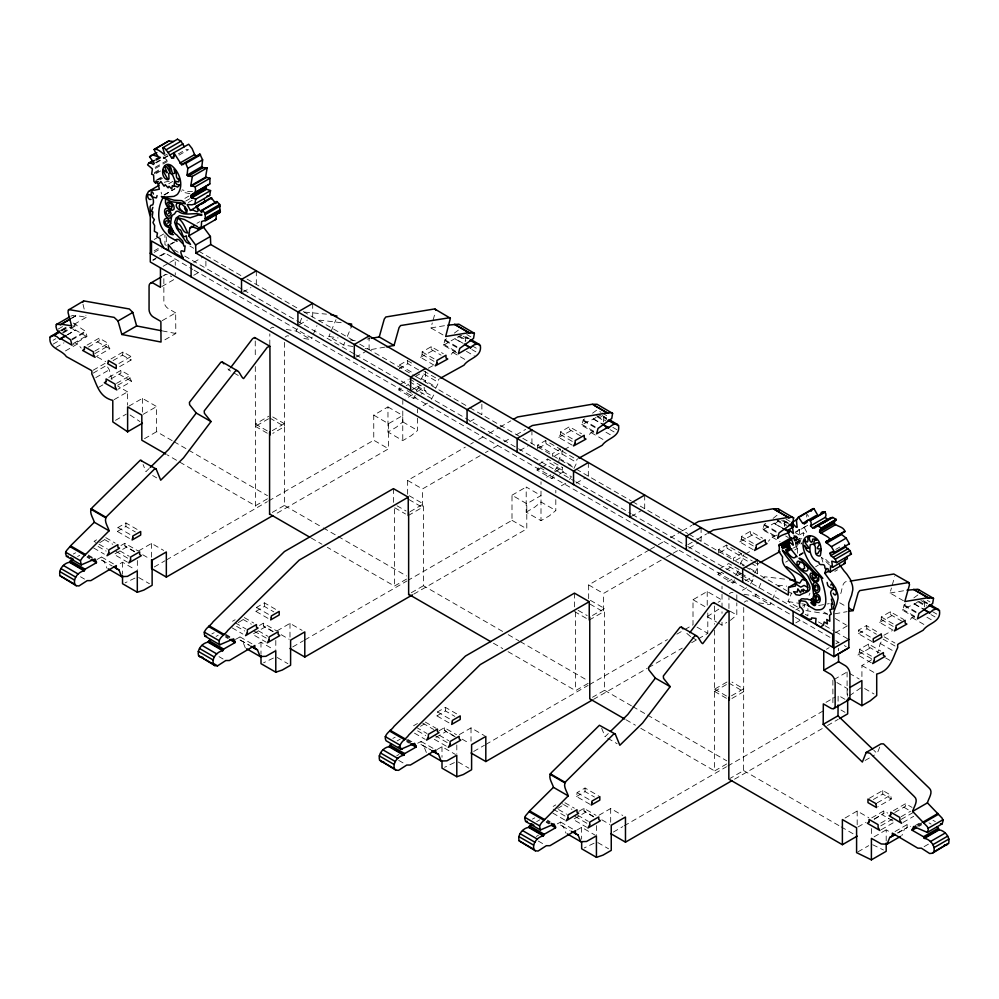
<?xml version="1.0" encoding="UTF-8"?>
<svg xmlns="http://www.w3.org/2000/svg" width="999" height="999" viewBox="0 0 999 999"><rect width="100%" height="100%" fill="white"/><g stroke="black" fill="none" stroke-linecap="round" stroke-linejoin="round"><path stroke-width="0.75" stroke-dasharray="5 3.75" d="M269.817 344.955L269.817 333.816M284.603 342.357L284.578 426.585L272.802 433.379M558.741 462.087L559.34 458.466L562.012 454.033L561.95 451.073L562.961 450.262M573.913 468.456L576.81 462.574L576.748 459.615L577.759 458.803M728.945 608.591L728.958 597.627M740.122 564.423L743.031 558.541L742.969 555.569L743.968 554.77M743.731 607.442L743.618 770.579L730.169 778.346M754.919 572.964L757.829 567.082L757.754 564.11L758.765 563.311M897.776 833.041L907.192 827.609L907.129 824.575L910.514 826.36M402.784 404.295L402.809 400.424M417.57 412.849L417.582 408.966M731.93 698.463L743.706 691.658L743.718 689.285M822.876 562.15L821.54 557.567M871.79 659.69L861.937 665.496L861.912 678.758M541.008 484.39L541.021 481.793M555.806 492.932L555.819 490.334M722.015 588.886L722.027 586.301M736.825 594.842L736.812 601.46M888.486 831.156L886.213 829.844L886.188 841.745M838.536 642.906L838.548 642.257L835.851 643.806M96.965 559.502L101.536 557.005L101.473 560.039L112.225 566.033M557.28 823.863L560.664 822.077L560.601 825.112L570.017 830.556M235.477 639.422L240.047 636.925L239.985 639.959L249.4 645.391M417.669 743.206L421.054 741.42L420.991 744.467L430.407 749.899M73.239 323.039L85.402 331.256L86.838 335.701L86.838 336.663L73.389 344.43M66.134 327.197L64.848 328.571L65.197 333.279M420.891 379.832L423.801 373.951L423.763 372.14M435.676 388.386L438.586 382.492L438.511 379.533L439.523 378.721M793.868 539.185L794.055 536.076L795.179 535.789L796.965 536.475L797.239 539.385L802.11 538.748L795.379 542.632M465.234 341.82L465.584 337.125L464.285 335.739L469.268 338.586M924.362 606.893L924.712 602.197L923.413 600.811M603.421 421.928L603.771 417.22L602.484 415.834L606.518 418.169M784.427 526.436L784.789 521.728L783.491 520.342L788.873 523.451M795.067 541.421L799.225 534.977L799.587 530.269L798.288 528.883M155.657 160.165L162.387 156.281L167.22 160.377L167.195 162.375M129.458 538.436L117.37 531.431L117.994 527.509L125.911 522.939L137.999 529.932M267.982 618.344L255.881 611.351L256.518 607.429L264.41 602.859L277.859 610.626M448.988 722.851L436.888 715.858L437.525 711.925L445.417 707.367L458.878 715.134M589.934 804.282L576.498 796.515L577.135 792.582L585.039 788.011L598.476 795.791M442.994 334.927L430.894 327.922L432.305 322.939M433.129 320.005L435.252 312.437M840.746 593.581C842.419 589.447 841.807 580.344 848.813 581.343M903.471 600.774L890.022 593.006L891.433 588.011M892.257 585.089L894.642 576.598M446.565 338.823L445.005 339.81L443.568 345.217L457.005 352.997M584.777 418.906L583.216 419.905L581.78 425.312L593.881 432.305M765.796 523.414L764.235 524.4L762.786 529.82L774.899 536.8M905.693 603.896L904.132 604.882L902.696 610.289L914.784 617.295M895.029 646.016L882.929 639.023L880.244 643.456L877.572 653.259M113.074 360.577L122.49 355.132L123.127 351.935L131.031 356.506L131.031 360.065L118.918 367.058M879.719 747.115L877.159 753.496L873.813 750.261M416.508 390.796L419.742 385.077M431.293 399.35L434.528 393.631M554.72 470.891L557.954 465.172M735.726 575.387L738.96 569.667M750.524 583.94L753.758 578.221M352.872 346.503L343.681 344.992L328.896 336.438L330.02 333.766M331.181 331.019L336.001 319.605M343.681 344.992L344.805 342.32M347.315 336.376L350.786 328.147M797.427 606.955L788.024 601.523L789.148 598.851M790.309 596.091L791.658 592.907M803.933 607.392L805.094 604.645M809.015 595.367L809.914 593.231M286.226 329.445L296.253 331.081L297.327 328.559M299.712 322.914L302.16 317.133M303.833 338.449L311.039 339.635L312.113 337.1M313.224 334.49L316.945 325.686M743.943 594.28L755.381 596.166L756.455 593.631M758.84 587.999L761.288 582.217M758.728 602.834L770.167 604.707L771.24 602.185M772.352 599.562L776.073 590.759M416.059 397.065L413.561 398.514L398.776 389.96L400.424 386.763M413.561 398.514L415.197 395.304M554.308 477.135L551.81 478.571L537.012 470.029L538.661 466.833L544.043 469.942M551.81 478.571L553.458 475.374M735.314 581.643L732.816 583.079L718.019 574.537L719.667 571.341L723.701 573.663M732.816 583.079L734.465 579.882M871.34 662.812L857.904 655.032L859.552 651.835L859.54 649.275L868.606 644.043L880.706 651.036M907.192 827.609L904.52 828.945L901.835 835.651M71.416 318.469L76.261 315.572L86.364 317.27L85.914 315.584M433.941 365.097L420.504 357.33L422.152 354.47L422.14 351.91L431.206 346.678L443.306 353.671M572.19 445.167L558.741 437.4L560.389 434.553L560.389 431.98L569.43 426.76L581.543 433.753M753.196 549.675L739.747 541.908L741.395 539.06L741.395 536.488L750.449 531.268L762.549 538.249M893.069 630.169L879.632 622.402L881.28 619.555L881.28 616.982L890.334 611.75L903.77 619.53M762.974 578.321L764.46 576.723L785.614 579.22M773.101 518.406L777.959 514.473M778.009 586.438L779.245 585.277L786.737 586.151M569.517 479.433L571.453 476.81L556.655 468.269M729.345 593.793L731.256 592.37L733.016 592.494M238.237 375.449L228.833 370.017L229.807 368.731M270.379 328.509L272.302 327.235L273.888 327.41M285.165 337.063L287.088 335.789L288.674 335.964M744.292 602.135L746.216 600.861L747.801 601.036M86.838 336.663L75.474 330.032L66.858 335.252M319.143 320.979L320.117 320.204L342.607 322.852M917.881 594.942L913.461 598.189M455.257 351.561L452.847 352.46L449.213 356.631M593.443 431.668L591.033 432.567L587.412 436.738M777.122 535.102L772.04 537.075L768.418 541.233M914.385 616.633L911.975 617.544L908.341 621.703M149.176 468.469L145.929 471.64L143.094 464.523M608.304 733.541L605.057 736.725L601.535 727.859M304.62 312.113L326.486 314.148M596.091 417.382C592.032 420.542 586.563 421.253 581.78 425.312M555.806 499.637L555.806 510.539L549.325 515.859L540.996 520.666L526.198 512.125L526.198 487L540.996 495.554L526.798 503.746L512 495.204L512 520.329L408.404 580.132M718.781 609.165L707.217 616.633L707.217 613.673M730.331 620.367L736.812 615.047L736.812 602.797M402.784 411.001L402.797 421.903L396.316 427.222L387.987 432.043L387.962 406.93L373.751 415.134L373.763 440.247L388.549 448.801L275.424 514.11M417.57 418.206L417.582 430.457L411.101 435.776L402.772 440.584L387.987 432.043M860.838 687.861L849.487 695.741M874.125 819.392L883.84 813.436L883.84 810.876L887.724 813.111M412.662 394.617L405.082 399.113M427.447 403.171L419.855 407.654M550.886 474.712L544.63 478.421M565.684 483.254L559.428 486.963M731.892 579.208L725.649 582.929M746.69 587.749L740.434 591.47M918.031 601.61C913.523 605.569 908.016 605.744 902.696 610.289M70.817 316.183L72.865 315.434L75.449 316.146M795.479 544.455L801.61 540.859M99.75 542.644L104.745 539.622M238.274 622.564L243.269 619.542M420.529 726.31L424.275 724.038M557.629 808.478L563.873 804.707L562.225 803.758M396.703 755.818L398.901 754.495M536.288 836.488L538.486 835.164M462.999 343.244L454.932 338.586L443.568 345.217M783.129 528.446L774.15 523.189L762.786 529.82M155.644 159.041L161.026 155.944M155.981 159.64L162.7 155.757M156.493 160.315L167.258 154.096M155.619 162.6L167.732 155.619M156.081 162.937L168.182 155.944M155.107 167.37L167.22 160.377M178.309 153.933L186.388 149.276L188.474 149.663L179.058 155.107M155.407 168.419L167.507 161.426M154.321 172.602L161.051 168.719M154.246 173.676L160.964 169.793M156.281 173.451L161.663 170.342M156.631 179.882L160.664 177.56M157.53 180.12L162.912 177.01M159.74 179.907L162.425 178.359M168.781 183.716L172.815 181.393M164.073 194.892L174.837 188.674M164.173 195.055L174.925 188.836M184.89 198.364L188.923 196.029M185.714 201.086L189.748 198.764M188.299 202.51L192.332 200.187M154.183 239.46L158.217 237.138M159.565 236.351L163.599 234.028M196.953 223.289L199.638 221.741M154.183 250.849L158.217 248.514M154.183 252.397L163.599 246.965M170.467 244.056L173.164 242.495M170.729 244.33L174.763 242.008M152.835 259.902L158.217 256.793M159.565 256.019L164.947 252.909L192.782 269.43M152.984 260.427L155.669 258.878M161.051 255.769L165.085 253.434M71.778 317.994L75.812 315.672M163.149 266.296L168.519 263.187M169.867 262.412L175.25 259.303L175.262 265.334M58.204 329.083L63.586 325.974M60.752 330.294L66.508 326.923M60.802 330.906L64.848 328.571M61.863 330.806L68.594 326.923L71.516 327.997M74.251 324.263L86.364 317.27M62.625 332.33L72.04 326.898M73.389 326.111L76.086 324.563M63.074 333.017L76.523 325.262M162.849 276.061L165.534 274.5M53.097 340.272L55.782 338.711M67.408 334.69L75.474 330.032M193.781 262.325L203.197 256.88M53.172 344.093L58.554 340.984M55.894 347.49L63.973 342.832M161.801 286.551L175.25 278.783M71.94 339.023L85.402 331.256M71.903 339.897L85.365 332.13M73.389 343.469L86.838 335.701M193.781 275.262L203.197 269.83M65.472 350.911L77.585 343.918L81.206 348.089M87.075 345.105L99.188 338.112L108.229 343.344L108.229 345.904L109.878 348.751L96.428 356.518M88.424 347.078L99.188 340.871L99.188 338.112M94.78 351.111L108.229 343.344M94.78 353.671L108.229 345.904M162.225 320.642L175.674 312.874L175.812 333.504L162.35 341.271M111.026 358.928L123.127 351.935M93.207 370.192L106.668 362.425M93.144 373.151L106.606 365.384L109.278 369.817L111.963 379.62M118.918 363.486L131.031 356.506M242.857 292.207L250.936 287.55M95.829 377.585L109.278 369.817M108.804 377.385L120.904 370.392L129.957 375.624L129.957 378.184L131.606 381.393L118.157 389.148M111.051 378.846L120.904 373.151L120.904 370.392M98.514 387.387L103.896 384.278M116.508 383.391L129.957 375.624M117.857 385.177L129.957 378.184M114.136 399.625L127.585 391.858L127.61 405.132M128.958 406.131L142.407 398.364L156.618 406.556L156.618 431.68L172.652 440.934M115.509 420.342L126.274 414.123M143.169 414.323L156.618 406.556M299.25 324.762L307.317 320.105M144.518 438.673L156.618 431.68M355.632 357.317L366.396 351.111M255.382 506.243L255.382 424.001L268.831 416.233M255.294 366.533L255.407 426.348L268.494 418.793M272.277 430.644L284.378 423.663L284.378 505.444L321.965 527.147M96.616 539.847L94.031 541.346L107.467 549.113M418.631 369.93L407.879 363.711L399.338 368.643L399.338 365.085L407.242 360.514L413.961 364.398M117.37 531.431L125.911 526.498L135.315 531.943M120.966 545.529L124.85 543.294L138.287 551.061M400.412 384.19L408.179 379.707M415.334 376.486L420.217 373.676M134.565 551.81L126.498 547.152L114.011 554.358L127.447 562.137M398.776 389.96L401.273 388.511M406.268 385.626L408.766 384.19M412.025 389.872L420.092 385.214M138.624 550.886L151.548 543.419L163.649 550.424M416.496 391.995L424.263 387.512L424.263 390.272L426.049 391.296L421.054 394.18M120.217 563.573L122.49 562.25L134.59 569.255M373.751 415.134L388.524 423.688L402.747 415.484L402.772 440.584M267.482 498.788L255.382 505.781L167.208 454.882M134.965 578.109L125.125 582.842M154.258 566.97L165.035 560.751M166.383 559.977L267.382 501.66M268.731 500.886L373.763 440.247M272.277 512.425L284.378 505.444M469.755 421.653L475.137 418.544M407.642 494.218L407.642 480.432L465.284 447.152M470.641 444.056L473.326 442.507M478.683 439.41L488.074 433.991M489.41 433.216L498.788 427.809M500.137 427.035L510.851 420.841M407.642 480.432L422.44 488.973L480.082 455.694M485.439 452.597L488.124 451.048M493.481 447.952L498.851 444.855M504.208 441.77L510.914 437.899M516.271 434.802L525.649 429.383M409.99 511.713L423.439 503.946L423.439 585.726L502.909 631.605M519.83 450.561L529.245 445.129M408.241 515.559L422.44 507.355L422.44 488.973M232.567 621.253L235.152 619.755M537.587 448.713L537.587 445.142L545.491 440.584L560.289 449.125L560.926 452.322L552.385 457.255L552.385 453.683L560.289 449.125M255.881 611.351L264.41 606.43L273.826 611.863M538.811 448.002L546.128 443.781L560.926 452.322M259.465 625.461L263.349 623.226L276.798 630.993M538.661 464.273L547.714 459.041L562.512 467.582L562.512 470.342M273.064 631.743L264.985 627.085L252.51 634.29L265.959 642.057M537.012 470.029L540.759 467.869M542.007 467.145L549.487 462.824M277.085 630.831L289.997 623.376L302.11 630.369M512 495.204L526.198 487M554.745 472.065L562.512 467.582M258.704 643.506L260.976 642.195L273.077 649.188M559.303 474.25L564.285 471.366L547.714 461.8L547.714 459.041M406.543 579.083L394.43 586.063L327.31 547.315M576.211 483.116L585.626 477.684M273.414 658.066L263.586 662.799M292.695 646.94L303.459 640.721M304.807 639.947L407.055 580.918M526.198 512.125L534.527 507.317L541.008 501.998L555.806 510.539M411.326 592.719L423.439 585.726M413.786 594.118L526.798 528.871L526.798 503.746M631.256 516.446L642.02 510.239M588.661 598.713L588.661 584.927L648.975 550.112M650.312 549.338L657.017 545.466M658.353 544.692L665.059 540.821M670.416 537.724L681.143 531.53M682.479 530.756L691.87 525.349M588.661 584.927L603.458 593.468L665.109 557.879M666.445 557.105L671.815 554.008M673.151 553.234L679.857 549.363M687.899 544.717L695.941 540.072M697.277 539.31L706.668 533.891M688.985 548.226L698.401 542.794M592.457 615.509L604.57 608.516L604.57 690.297L592.457 697.29M589.248 620.054L603.458 611.863L603.458 593.468M413.574 725.749L417.457 723.513M718.593 553.209L718.593 549.65L726.498 545.092L741.295 553.633L741.932 556.83L733.391 561.763L733.391 558.191L741.295 553.633M436.888 715.858L445.417 710.926L454.832 716.37M719.817 552.509L727.135 548.289L741.932 556.83M439.185 730.706L444.355 727.722L456.456 734.715M719.667 568.768L728.721 563.548L740.821 570.541M455.419 737.025L446.004 731.593L433.516 738.798L446.965 746.565M718.019 574.537L721.765 572.377M726.76 569.492L730.506 567.332M795.541 531.88L808.203 525.074L796.103 532.067M792.369 538.324L796.403 536.001M792.482 538.998L803.246 532.779L805.631 534.852M792.931 538.811L796.965 536.475M793.893 539.822L796.59 538.274M794.043 540.546L796.727 538.998M794.555 540.946L797.239 539.385M459.39 734.59L471.016 727.884L484.465 735.651M684.939 629.495L693.006 624.825L693.006 599.712L707.217 591.508L722.015 600.049L718.131 602.285M795.629 540.896L802.347 537.012M737.05 575.824L740.933 573.588M437.05 749.55L441.983 746.703L455.432 754.457M796.003 542.557L801.385 539.448M795.354 543.468L802.085 539.585M796.053 543.244L801.423 540.134M795.903 543.643L801.285 540.534M795.716 544.03L801.098 540.934M795.604 545.641L800.986 542.532L800.861 541.358M793.243 548.076L801.66 543.693M794.704 549.987L797.402 548.426L795.304 545.816M745.379 580.781L754.794 575.349M785.664 562.137L788.348 560.589M799.849 554.333L802.534 552.784M799.375 554.982L803.408 552.647M799.787 555.144L802.472 553.596M799.163 555.656L803.196 553.334M508.066 651.673L575.561 690.634L590.359 682.092M454.433 762.574L444.592 767.294M473.701 751.448L484.465 745.229M485.814 744.455L588.061 685.414M589.41 684.64L667.444 639.585M676.86 634.153L683.591 630.269M835.776 549.388L839.809 547.052M815.596 566.77L818.293 565.222M593.443 699.4L647.265 668.331M648.601 667.544L682.242 648.126M691.658 642.694L697.04 639.585M698.388 638.811L707.804 633.366L707.804 609.727M717.969 622.839L722.015 625.174L726.76 622.427M834.827 571.378L837.524 569.83M795.803 609.889L801.186 606.793M802.534 606.006L805.219 604.457M795.803 622.839L801.186 619.73M726.723 763.935L714.622 770.928L714.622 689.148L729.42 680.594M714.422 630.132L714.535 691.42L727.622 683.865M835.401 632.754L847.502 625.761M731.518 695.791L743.618 688.798L732.005 682.092M553.159 806.418L555.744 804.919M871.902 641.495L858.466 633.716L858.466 630.157L866.37 625.586L879.807 633.366M826.435 649.25L829.133 647.689M576.498 796.515L585.039 791.583L594.442 797.015M858.466 633.716L867.007 628.783L876.41 634.228M578.808 811.35L583.978 808.366L596.078 815.359M593.693 816.895L585.626 812.224L573.139 819.442L586.575 827.209M857.904 655.032L870.391 647.827L868.606 646.79L868.606 644.043M599.038 815.209L610.676 808.503L622.777 815.496M834.165 679.47L847.09 672.002L859.19 679.008M576.685 830.181L581.618 827.334L595.067 835.102M826.023 702.334L835.439 696.89M594.093 843.193L584.253 847.926M613.386 832.055L622.814 826.61M624.163 825.836L726.51 766.745M727.859 765.971L826.161 709.203M734.565 779.183L826.136 726.31M827.472 725.536L838.248 719.317M865.059 760.489L874.475 755.044M869.317 798.276L882.766 790.509L890.671 795.079L891.308 799L877.859 806.767M873.351 799.512L882.766 794.08L891.308 799M845.067 818.019L857.179 811.026L868.805 817.731M877.222 802.846L890.671 795.079M871.727 817.856L883.84 810.876M857.929 826.997L866.008 822.327M874.425 818.868L883.84 813.436M893.456 810.664L905.569 803.671L912.025 807.404M894.804 812.449L905.569 806.243L905.569 803.671M880.781 823.089L888.86 818.431M880.781 825.848L892.894 818.855M901.16 816.67L910.576 811.225M881.218 829.707L894.667 821.94L882.192 814.734M901.16 819.417L914.609 811.65M874.1 836.837L886.213 829.844M902.946 822.514L913.71 816.295M857.929 851.86L868.693 845.654M895.029 831.555L907.129 824.575M897.789 832.829L904.52 828.945M914.947 825.723L920.329 822.614M917.681 825.099L921.715 822.764M917.544 826.173L921.577 823.85M918.893 826.36L921.577 824.812M924.112 846.64L929.495 843.531M77.56 556.518L79.658 555.332M216.109 636.425L218.207 635.227M397.115 740.921L400.262 739.135M536.688 821.603L539.835 819.817M428.309 368.206L433.067 365.572M564.148 449.6L571.278 445.654M745.154 554.108L752.284 550.162M883.865 635.252L892.194 630.644M420.504 357.33L432.992 350.462L431.206 349.438L431.206 346.678M558.741 437.4L571.216 430.544M739.747 541.908L752.222 535.052M879.632 622.402L892.119 615.534L890.334 614.51L890.334 611.75M73.277 554.033L75.649 552.797M211.825 633.928L214.198 632.692M392.844 738.423L395.204 737.2M532.405 819.105L534.777 817.869M454.333 333.117L458.753 329.87L461.438 331.418M592.532 413.211L596.952 409.965L600.986 412.287M461.825 335.464C458.953 334.565 457.005 340.159 454.932 338.586M597.102 416.633L600.024 415.572L606.755 419.455M164.323 182.28L166.708 181.681A37.25 21.503 60 0 1 169.543 181.618L171.653 181.156M367.108 339.086L370.142 338.549M384.927 347.103L371.266 349.525L365.135 348.514M818.643 605.506L829.27 603.621M834.939 613.786L847.09 611.638M430.894 327.922L445.304 325.574M890.022 593.006L904.432 590.646M74.925 330.582L72.527 328.733M192.532 191.633L188.736 191.633L182.13 189.86M774.15 523.189C776.211 524.762 778.159 519.168 781.031 520.067L787.761 523.951M328.896 336.438L338.087 337.949M350.349 339.96L356.481 340.971M788.024 601.523L800.286 603.533M801.81 603.783L804.882 604.283M805.868 610.576L827.322 614.098M162.25 330.881L175.812 333.504M75.175 343.019L77.585 343.918M189.897 193.694L184.228 192.495A39.81 22.989 60 0 1 180.956 190.884M872.726 844.754L883.491 849.999M101.473 560.039L104.158 561.363L106.856 568.069M560.601 825.112L563.286 826.448L565.983 833.141M239.985 639.959L249.388 645.179M420.991 744.467L430.407 749.675M932.991 820.341L935.351 821.578M97.403 341.895L109.878 348.751M97.34 357.018L105.657 361.613M928.983 822.876L931.08 824.075M823.913 612.087L827.684 614.235M602.335 413.074L609.065 416.958M786.038 519.13L790.072 521.453M602.11 415.559L607.492 418.668M783.116 520.067L788.498 523.176M603.771 417.22L606.468 418.781M784.789 521.728L787.474 523.276M596.565 415.534L605.993 420.979M776.235 519.268L787 525.474M597.477 417.008L604.195 420.891M777.135 520.741L785.202 525.399M612.837 427.36L616.87 429.695M795.192 532.642L799.225 534.977M593.144 418.681L602.559 424.113M593.693 419.23L601.76 423.888M774.7 523.738L782.766 528.396M610.064 429.632L614.11 431.955M793.768 535.689L797.801 538.011M605.993 432.255L612.712 436.138M785.651 535.988L788.348 537.537M583.216 419.905L595.329 426.885M764.235 524.4L776.335 531.393M583.254 420.779L595.367 427.772M764.272 525.287L776.373 532.28M581.78 424.35L593.881 431.331M762.786 528.846L774.899 535.839M591.033 432.567L603.146 439.56M772.04 537.075L780.119 541.733M580.631 435.976L569.43 429.52L569.43 426.76M760.301 539.71L750.449 534.015L750.449 531.268M560.389 431.98L573.838 439.747M741.395 536.488L754.844 544.255M560.389 434.553L573.838 442.32M741.395 539.06L754.844 546.828M561.95 451.073L576.748 459.615M742.969 555.569L752.384 561.013M753.721 561.788L757.754 564.11M562.012 454.033L576.81 462.574M743.031 558.541L749.75 562.425M751.098 563.199L757.829 567.082M537.587 445.142L552.385 453.683M718.593 549.65L733.391 558.191M559.34 458.466L574.138 467.008M740.346 562.974L744.38 565.297M749.762 568.406L755.144 571.515M198.651 251.161L241.721 276.011M247.028 279.083L297.927 308.479M303.309 311.576L354.32 341.034M359.69 344.131L414.735 375.911M416.084 376.685L468.444 406.918M469.78 407.692L574.9 468.381M576.236 469.155L631.281 500.936M632.629 501.71L687.674 533.491M689.01 534.265L744.055 566.046M745.404 566.82L786.675 590.646M787.999 591.408L791.982 593.706M740.821 573.289L728.721 566.308L728.721 563.548M741.258 573.551L745.304 575.874M737.662 572.777L740.346 574.325M741.695 575.099L752.459 581.318M166.296 245.417L164.947 244.63L164.947 234.977M174.213 249.987L178.172 252.272M184.765 256.081L242.332 289.31M243.681 290.097L354.37 353.996M355.719 354.782L411.064 386.725M412.412 387.512L574.388 481.031M575.736 481.805L631.081 513.761M632.429 514.535L686.425 545.704M687.774 546.49L743.119 578.446M744.467 579.22L799.812 611.176M805.206 614.285L807.904 615.846L807.904 608.653M818.468 621.94L823.75 624.987M825.062 625.749L834.302 631.093M835.626 631.855L847.502 638.711M194.118 270.205L794.055 616.57M795.404 617.345L830.456 637.587M835.851 640.696L839.16 642.607M844.317 645.591L846.228 646.69M170.342 275.949L171.566 276.648M730.082 611.163L736.812 615.047M693.006 599.712L705.119 606.705M707.217 616.633L716.633 622.065M175.674 312.874L168.244 308.591A6.131 3.534 60 0 1 163.861 301.136L163.861 277.485A6.793 3.921 60 0 1 167.22 274.4M844.954 699.288L838.124 695.341L838.086 703.683M512 520.329L526.798 528.871M697.04 627.16L707.804 633.366M272.752 416.945L284.378 423.663M409.228 495.741L423.439 503.946M590.359 600.312L604.57 608.516M408.991 499.587L422.44 507.355M589.997 604.095L603.458 611.863M255.382 424.001L269.58 432.205M397.015 505.781L406.056 510.988M578.146 610.352L587.187 615.571M714.622 689.148L727.534 696.603M394.792 507.792L405.544 513.998M574.45 611.513L586.563 618.506M122.49 355.132L131.031 360.065M119.118 374.188L131.606 381.393M127.585 391.858L117.732 386.064M173.988 441.708L187.35 449.413M188.686 450.187L267.495 495.691M323.314 527.922L336.738 535.664M338.074 536.438L406.543 575.973M508.229 634.677L518.881 640.821M520.204 641.595L587.849 680.644M604.57 690.297L631.418 705.794M632.754 706.58L646.178 714.322M647.527 715.097L726.735 760.826M743.618 770.579L839.809 826.111M841.146 826.885L854.507 834.602M311.201 538.011L321.94 544.205M493.431 643.219L502.747 648.601M626.011 719.767L635.414 725.199M640.784 728.296L714.622 770.928M256.518 607.429L269.967 615.184M437.525 711.925L450.974 719.692M281.181 634.677L289.248 639.348M462.187 739.185L468.918 743.069M263.349 623.226L263.349 625.786L274.101 632.005M444.355 727.722L444.355 730.294L455.119 736.5M244.305 617.582L253.721 623.014M425.324 722.077L436.076 728.296M242.969 619.368L251.336 624.2M422.627 723.089L433.691 729.482M258.329 630.781L267.744 636.213M439.335 735.276L448.751 740.721M254.295 631.206L267.744 638.973M435.302 735.714L448.751 743.468M235.252 622.802L246.016 629.02M416.271 727.309L427.023 733.516M236.601 626.336L244.668 630.993M417.607 730.843L425.686 735.501M232.13 627.872L242.894 634.078M414.485 733.154L425.249 739.36M277.148 657.467L287.899 663.686M458.154 761.975L468.918 768.194M240.047 636.925L253.496 644.68M421.054 741.42L433.166 748.413M225.512 634.19L230.894 637.3M407.867 739.472L411.9 741.807M225.474 635.114L230.856 638.224M406.481 739.622L410.514 741.945M225.599 636.201L228.296 637.749M406.618 740.696L410.651 743.031M225.599 637.162L228.296 638.711M406.618 741.658L409.303 743.219M219.031 656.655L223.077 658.99M398.701 760.389L404.083 763.486M927.284 600.387L929.969 601.935M466.82 334.528L470.841 336.863M923.026 600.549L928.396 603.658M924.712 602.197L927.397 603.746M465.584 337.125L468.269 338.673M920.953 600.536L927.671 604.432M463.174 336.238L468.543 339.348M918.83 601.298L926.897 605.968M459.702 336.226L466.421 340.11M918.393 601.997L925.111 605.881M457.917 336.139L465.984 340.809M932.417 611.563L937.799 614.672M471.953 345.704L478.671 349.588M914.06 603.658L923.476 609.103M914.622 604.208L922.676 608.878M455.482 339.136L462.212 343.019M931.006 614.597L935.039 616.932M471.878 349.525L475.911 351.86M926.922 617.232L932.304 620.342M466.458 351.373L474.513 356.044M904.132 604.882L916.233 611.888M445.005 339.81L458.441 347.59M904.17 605.769L916.27 612.762M445.042 340.684L458.479 348.464M902.696 609.328L914.784 616.333M443.568 344.255L457.005 352.035M911.975 617.544L924.063 624.537M452.847 352.46L466.283 360.239M890.334 614.51L901.535 620.978M431.206 349.438L441.058 355.12M881.28 616.982L894.717 624.762M422.14 351.91L435.589 359.677M881.28 619.555L894.717 627.322M422.152 354.47L434.24 361.476M839.722 602.784L846.44 606.668M884.202 636.838L894.954 643.056M423.738 370.979L438.511 379.533M423.801 373.951L438.586 382.492M858.466 630.157L871.902 637.924M399.338 365.085L412.774 372.852M880.244 643.456L892.344 650.449M421.116 378.371L435.901 386.925M409.478 378.958L424.263 387.512M868.606 646.79L879.357 653.009M409.478 381.718L426.049 391.296M885.626 657.916L891.008 661.026M418.444 388.174L433.216 396.728M859.54 649.275L872.989 657.042M859.552 651.835L872.989 659.602M407.142 390.646L412.512 393.756M755.381 596.166L770.167 604.707M296.253 331.081L311.039 339.635M861.937 665.496L875.374 673.264M387.962 406.93L402.747 415.484M864.61 688.536L874.025 693.98M402.797 421.903L417.582 430.457M836.9 682.542L847.651 688.761L847.664 696.153M840.958 709.989L844.992 712.312M690.646 636.638L686.126 632.804M691.995 637.424L698.713 641.308M728.933 683.104L743.706 691.658M269.805 418.032L284.578 426.585M714.535 691.42L726.623 698.413M255.407 426.348L267.495 433.341M607.742 738.273L617.145 743.718M152.647 475.536L156.681 477.859M577.135 792.582L590.571 800.361M117.994 527.509L131.443 535.277M601.835 819.817L609.902 824.475M142.707 554.745L149.425 558.628M583.978 808.366L583.978 810.926L593.394 816.37M124.85 543.294L124.85 545.854L135.602 552.072M564.91 802.746L574.313 808.191M105.782 537.674L115.185 543.106M563.561 804.532L571.94 809.365M104.433 539.46L112.812 544.293M577.609 815.147L588.361 821.365M119.818 550.849L129.233 556.293M574.924 816.358L587.012 823.351M115.797 551.273L129.233 559.053M558.541 809.527L566.595 814.197M553.159 809.178L565.259 816.171M98.064 546.428L106.131 551.098M552.722 813.036L564.822 820.029M93.594 547.964L104.346 554.183M597.827 842.594L608.578 848.813M138.699 577.522L149.45 583.741M560.664 822.077L572.764 829.07M101.536 557.005L114.972 564.772M547.427 820.154L550.112 821.702M88.299 555.069L92.333 557.405M547.39 821.066L550.074 822.627M88.262 555.993L92.295 558.329M546.191 821.378L550.212 823.7M87.063 556.293L89.748 557.854M546.191 822.339L548.876 823.888M87.063 557.255L89.748 558.816M538.274 841.058L543.643 844.167M80.494 576.76L84.515 579.095M189.885 246.041L193.669 248.252M835.251 618.543L846.278 625.037M903.92 807.192L910.151 810.963M130.082 414.997L139.947 421.578M829.57 565.084L821.615 557.355M583.978 810.926L585.626 812.224M124.85 545.854L126.498 547.152M444.355 730.294L446.004 731.593M263.349 625.786L264.985 627.085M829.32 562.862L823.139 556.918M806.942 514.235L808.653 516.321M426.361 752.509L423.676 745.791M245.354 648.001L242.67 641.296M227.934 368.881L228.833 370.017M806.73 532.18L803.983 526.972M800.986 542.532L801.323 543.419M867.007 628.783L866.37 625.586M407.879 363.711L407.242 360.514M727.135 548.289L726.498 545.092M546.128 443.781L545.491 440.584M84.178 309.078L82.78 303.371M161.164 192.208L161.488 194.106M803.446 535.864L803.246 532.779M806.668 514.947L806.767 517.032M797.514 553.209L797.402 548.426M581.618 827.334L581.655 839.222M122.49 562.25L122.527 574.15M441.983 746.703L442.008 757.254M260.976 642.195L261.001 654.095M714.372 606.043L714.41 624.238M255.245 340.971L255.282 356.218M847.09 672.002L847.115 697.115M832.879 680.219L832.891 705.319M610.676 808.503L610.689 823.263M596.465 825.574L596.478 834.427M585.039 788.011L585.039 791.583M388.524 423.688L388.549 448.801M151.548 543.419L151.561 558.191M137.338 560.489L137.35 569.355M125.911 522.939L125.911 526.498M882.766 790.509L882.766 794.08M871.378 828.558L871.378 836.325M857.179 811.026L857.179 825.798M838.536 648.276L838.536 650.749M757.479 560.202L757.479 573.788M722.015 594.255L722.015 613.349M722.015 622.215L722.015 625.174M707.217 591.508L707.217 606.281M701.098 527.647L701.098 541.233M644.705 495.092L644.705 508.678M588.324 462.537L588.324 476.123M575.561 611.937L575.561 690.634M574.45 593.131L574.45 606.917M541.008 491.083L540.996 520.666M531.93 429.982L531.93 443.568M481.868 404.096L481.868 414.66M471.016 727.884L471.016 741.183M456.805 744.942L456.805 753.808M445.417 707.367L445.417 710.926M425.474 371.541L425.474 382.105M394.43 508.916L394.43 586.525M393.444 488.623L393.444 503.946M369.093 335.964L369.093 349.55M312.699 303.409L312.699 316.995M289.997 623.376L289.997 638.149M275.799 640.446L275.799 649.3M264.41 602.859L264.41 606.43M256.318 270.854L256.318 284.44M205.894 261.089L205.894 268.269M175.262 272.764L175.262 274.887M166.296 236.788L166.296 242.532M142.407 398.364L142.407 413.898"/><path stroke-width="1.5" d="M728.833 697.339L728.833 779.12L842.382 844.692L842.382 819.567L856.593 827.771L856.593 852.634L871.39 859.852L871.415 838.386L881.268 843.968L887.037 844.192L889.722 837.487L892.394 836.151L892.332 833.116L917.794 848.163L921.415 848.188L929.644 853.508L932.379 853.258L948.6 843.306C950.461 837.412 945.029 830.743 939.222 829.832L924.425 838.373L923.526 836.737L912.162 830.244L913.598 826.498L927.334 832.417L942.132 823.875L943.106 820.741L942.182 818.218L927.434 802.859C928.396 798.538 933.865 791.92 929.008 787.911L883.503 743.88L881.018 743.88L866.22 752.422L862.362 762.037L823.188 724.35L823.326 703.883L830.756 708.166A6.131 3.534 60 0 0 835.139 705.781L835.139 682.117A6.793 3.921 60 0 0 830.806 674.375L823.75 670.267L823.75 650.799M216.396 212.999L216.034 219.293L201.236 227.834L197.565 228.759L191.571 226.398L189.785 228.296L188.811 235.826L195.604 245.005L195.929 253.072L788.273 595.067L788.598 587.362L795.329 583.478M183.853 246.104L182.655 240.921L177.56 235.864A1.861 1.074 60 0 0 176.898 235.052L175.699 234.191A5.357 3.084 60 0 1 174.6 233.129L174.251 232.717A13.549 7.83 60 0 1 173.164 231.181C169.443 223.726 165.297 233.704 171.99 234.578A15.01 8.666 60 0 0 173.314 234.64L173.426 234.64M194.88 203.933L209.678 195.392L210.552 190.597L195.754 199.138L194.88 203.933L191.97 204.82L187.113 204.533L190.422 210.414C192.944 207.992 197.69 214.348 198.139 210.464L196.316 206.219L211.114 197.677L215.884 203.534M190.797 185.702L205.594 177.16L207.155 167.844L192.357 176.398L190.797 185.702L195.205 186.801L195.579 190.11L195.017 192.482L191.271 195.08L190.984 197.502L195.754 199.138M270.192 434.89L269.917 346.241L267.282 347.327L243.619 378.559C241.071 377.972 238.561 367.407 235.115 371.441L204.208 410.939L204.408 413.286L211.014 421.578L183.466 457.942L160.702 480.194L156.119 468.956L140.285 460.202L92.033 507.804C88.312 511.95 93.369 518.219 94.306 522.252L71.079 545.292L66.434 550.686L65.522 553.209L66.483 556.343L81.269 564.885L95.017 558.965L96.466 562.699L85.09 569.193L84.191 570.841L69.406 562.287C63.599 563.199 58.167 569.867 60.027 575.761L76.236 585.714L78.971 585.963L87.213 580.644L90.847 580.619L116.321 565.546L116.259 568.593L118.943 569.917L121.641 576.623L127.41 576.398L137.275 570.804L137.325 592.257L143.806 590.097L152.135 585.289L152.11 560.177L166.333 551.972L166.346 577.085L272.739 515.659M84.191 570.841C78.384 571.753 72.939 578.421 74.813 584.315L76.236 585.714M729.32 699.974L729.045 611.313L726.423 612.399L702.747 643.643C700.199 643.044 697.689 632.492 694.243 636.513L663.336 676.011L663.536 678.358L670.154 686.663L642.594 723.014L619.842 745.266L615.247 734.028L599.412 725.274L551.161 772.889C547.44 777.022 552.497 783.291 553.434 787.337L530.207 810.364L525.561 815.758L524.65 818.281L525.611 821.415L540.397 829.969L554.145 824.038L555.594 827.771L544.218 834.277L543.319 835.913L528.533 827.372C522.727 828.271 517.295 834.939 519.155 840.833L535.364 850.786L538.099 851.036L546.341 845.716L549.974 845.691L575.449 830.631L575.387 833.666L578.071 834.989L580.769 841.695L586.538 841.47L596.403 835.876L596.453 857.342L602.934 855.169L611.263 850.361L611.238 825.261L625.461 817.045L625.486 842.157L731.867 780.731M543.319 835.913C537.512 836.825 532.067 843.493 533.941 849.387L535.364 850.786M408.241 515.559L408.241 497.177L393.444 488.623L284.44 551.56L213.074 621.803C210.364 626.261 201.598 630.069 205.045 636.226L219.842 644.767L233.579 638.848L235.015 641.633L235.015 642.594L223.664 649.088L222.752 650.724L207.954 642.182C202.148 643.094 196.728 649.762 198.589 655.656L214.797 665.596L217.532 665.858L225.762 660.539L229.395 660.514L254.845 645.466L254.782 648.501L257.467 649.837L260.152 656.543L265.909 656.318L275.774 650.736L275.799 672.202L282.267 670.042L290.597 665.234L290.597 640.122L304.795 631.917L304.795 657.03L289.997 648.488M222.752 650.724C216.945 651.635 211.526 658.304 213.386 664.198L214.797 665.596M589.248 620.054L589.248 601.673L574.45 593.131L465.447 656.068L394.081 726.31C391.371 730.769 382.605 734.577 386.051 740.734L400.849 749.275L414.585 743.356L416.034 746.141L416.034 747.102L404.67 753.583L403.758 755.232L388.961 746.69C383.154 747.602 377.734 754.27 379.595 760.152L395.816 770.104L398.539 770.354L406.768 765.047L410.402 765.022L435.851 749.962L435.789 753.009L438.474 754.332L441.158 761.051L446.928 760.826L456.78 755.244L456.805 776.71L463.286 774.55L471.603 769.742L471.603 744.63L485.814 736.425L485.814 761.538L471.016 752.996M403.758 755.232C397.952 756.143 392.532 762.811 394.393 768.706L395.816 770.104M59.416 331.069L50.05 337.125C48.289 348.601 61.451 349.338 66.409 356.631L90.859 370.154L91.871 370.966L91.808 373.926C97.003 384.44 98.776 396.953 112.787 400.399L112.812 421.89L127.622 431.768L142.407 423.226M172.677 230.357L170.354 225.087L171.603 216.458A5.507 3.172 60 0 1 172.053 215.384L174.5 213.911L176.161 211.438A8.229 4.745 60 0 1 178.334 211.388C185.589 216.833 194.455 211.576 201.985 214.935M158.941 185.389L148.539 191.433L146.678 194.768A15.347 8.854 60 0 0 146.204 199.038L147.415 205.831A33.392 19.281 60 0 0 148.052 208.117L150.3 217.108L150.287 261.988L833.915 656.668L833.903 611.775L836.151 605.394A33.392 19.281 60 0 0 836.787 603.846L837.999 598.438A15.347 8.854 60 0 0 837.537 593.631L835.664 588.136L832.292 583.041A37.25 21.503 60 0 0 829.457 579.707L824.837 573.364L826.185 568.456L828.021 568.781L828.633 571.703L830.269 571.915L845.067 563.374L845.241 559.09M840.496 533.578L846.178 538.124L849.412 543.781L834.615 552.322L831.38 546.665L825.698 542.12L826.71 540.921C835.576 539.235 822.002 534.415 819.542 532.005L820.666 528.946L836.213 519.405L832.766 517.47L830.693 517.732L815.896 526.273L814.709 527.772L812.612 527.909L810.526 525.899C813.186 520.791 807.242 517.719 805.581 522.802L804.407 523.738L802.684 523.326L798.438 517.12L796.378 519.755L797.14 527.347L795.941 527.035L791.845 522.502L797.227 519.405M830.194 540.084L844.992 531.543C843.431 526.361 837.312 526.848 834.34 523.464L834.44 521.728L836.388 519.717M820.379 514.26C822.04 509.178 827.971 512.25 825.324 517.357L827.409 519.368L812.612 527.909M196.316 206.219L201.761 212.675L202.035 210.09L204.945 213.037L205.657 220.167L201.598 221.541L201.236 227.834M202.035 210.09L216.833 201.548L219.743 204.495L219.967 212.425L205.17 220.966M197.615 226.711L184.415 219.53L178.022 217.77A12.775 7.38 60 0 0 177.697 218.244L176.299 223.976L177.934 228.209A5.02 2.897 60 0 0 179.158 229.345C182.904 229.533 181.381 239.623 186.351 235.814L186.925 239.685L190.534 244.368L186.376 242.345L176.673 228.284L174.588 222.24L176.124 218.007L179.358 215.722L190.147 217.794L198.526 215.022L201.498 215.397M872.689 749.188L837.986 715.808L838.086 704.982M155.894 468.793L154.458 469.118L106.818 516.358C103.097 520.504 108.154 526.773 109.091 530.806L82.467 557.617L80.42 560.751L81.269 564.885M408.241 497.177L299.238 560.102L227.872 630.344C225.162 634.802 216.396 638.611 219.842 644.767M589.248 601.673L480.244 664.61L408.878 734.852C406.168 739.31 397.402 743.119 400.849 749.275M615.022 733.865L613.586 734.19L565.946 781.43C562.225 785.576 567.282 791.845 568.219 795.878L541.595 822.701L539.547 825.823L540.397 829.969M158.267 181.568L155.582 183.129L153.933 181.443L153.596 175L151.636 174.163L152.422 168.918L147.59 164.835L148.926 162.924L150.599 162.737L153.384 164.485L154.283 163.374L149.588 156.818L151.086 155.444L152.822 154.907L158.504 156.918C149.8 145.717 157.405 148.464 163.599 154.008L164.66 153.921C159.378 139.648 169.231 153.771 171.591 157.817L173.676 158.204L173.876 152.785L181.518 164.698L183.379 164.423L185.077 162.612L185.764 163.399L187.824 168.406L187.063 175.125L188.262 176.199L192.357 176.398M185.14 245.879L184.503 251.361L183.691 251.536C178.396 248.227 181.781 256.081 183.279 257.929L175.562 253.609L168.182 244.393L168.606 250.324L163.998 248.214L160.739 242.507L160.027 238.536L156.806 236.676L157.455 233.067L154.383 231.293L154.633 225.562L152.947 222.527L154.358 219.58L152.21 216.833L152.847 211.913L151.536 211.151L152.847 207.367M181.518 164.698L199.862 154.071L202.622 159.865L201.86 166.583L203.059 167.657L207.155 167.844M70.067 319.243L60.652 324.687L56.818 324.151L55.956 326.561L56.868 329.857L58.441 331.581L70.604 339.797L72.04 345.204L60.677 338.574L59.778 339.173L56.718 336.538L53.796 335.464L51.336 335.739M157.068 195.579L156.693 197.065A21.753 12.562 60 0 1 156.406 197.814L156.281 197.889A15.272 8.816 60 0 1 154.658 197.527C149.313 197.415 151.124 187.487 153.471 193.993M791.583 539.585L782.167 545.029L781.792 546.815L782.454 547.927L784.14 548.001L789.997 545.741M830.269 571.915L830.606 565.871L832.567 567.295L847.364 558.753L847.077 556.431M932.379 853.258L933.803 851.847C935.663 845.953 930.231 839.285 924.425 838.373M188.811 235.826L203.609 227.285L203.833 226.273M191.271 195.08L209.815 183.928L210.002 178.259L205.594 177.16M165.522 199.338L165.472 202.597A6.818 3.934 60 0 0 165.971 204.433L169.193 209.166L172.178 210.314L173.838 209.44A5.145 2.972 60 0 0 174.001 206.893C174.226 203.709 167.395 199.425 166.845 203.846A5.944 3.434 60 0 0 167.382 206.081L169.58 208.454A6.993 4.033 60 0 0 171.403 208.591L172.29 206.306A4.083 2.36 60 0 0 171.291 204.208C168.494 200.012 167.57 207.467 171.004 206.443M173.451 141.521L168.868 140.909L154.008 149.688M793.031 527.297L788.998 529.62C786.762 535.526 793.194 539.76 793.218 545.192L788.448 541.321L791.133 539.772M788.448 541.321L789.322 547.127L797.09 556.705L795.816 556.668C793.119 560.889 787.612 552.847 786.063 549.9L787.649 548.688L787.312 547.29M371.665 338.274L379.245 336.938L384.278 319.068L385.826 316.983L434.677 308.928L450.362 318.231L445.679 336.476L468.931 332.679L474.388 333.291L473.538 338.424L459.79 348.364L458.354 353.771L469.717 347.14L470.629 347.727L473.688 345.092L476.61 344.018L479.07 344.28L480.369 345.666C482.13 357.155 468.956 357.879 463.998 365.184L440.709 378.072M386.438 346.828L394.031 345.479L399.063 327.61L400.599 325.537L450.025 317.67M848.613 611.363L853.158 610.564L858.191 592.694L859.739 590.609L908.591 582.554L909.527 584.677L904.807 601.548L928.059 597.752L933.516 598.364L932.666 603.496L918.918 613.436L917.482 618.843L928.845 612.212L929.757 612.812L932.816 610.164L935.738 609.09L938.198 609.365L939.497 610.751C941.258 622.227 928.083 622.964 923.126 630.257L898.65 643.806L897.651 644.605L897.714 647.577C892.519 658.079 890.733 670.591 876.71 674.05L876.71 695.529L870.229 700.848L861.9 705.669L848.451 697.889M788.598 587.362L795.391 586.038C798.238 571.603 780.431 570.367 782.604 556.98L778.546 550.924L779.307 550.124L779.257 544.617L791.358 537.624M184.79 206.98L184.653 207.43A3.159 1.823 60 0 0 184.753 208.878C190.846 217.57 175.524 209.39 180.145 204.021M210.552 190.597L205.782 188.961L206.069 186.538M82.842 302.098L83.941 300.936L129.37 308.991L132.792 312.45L136.638 325.949L160.739 330.594M826.086 569.467L825.761 569.368A10.977 6.331 60 0 1 824.887 567.794C824.937 561.463 819.342 567.532 818.843 562.087C812.224 560.876 808.641 551.96 810.264 544.792L812.974 544.08C818.481 546.341 811.987 554.632 818.993 556.056L820.229 555.819C826.585 530.719 792.195 527.122 806.493 557.005A66.671 38.486 60 0 0 807.529 559.103L810.226 563.711L822.826 578.321L813.573 572.714L800.861 559.777A73.327 42.333 60 0 0 798.988 558.279C804.982 557.679 813.174 573.551 820.579 576.46M804.819 539.36C803.733 543.369 807.929 544.992 808.778 548.164L807.292 548.364L804.22 545.379M351.211 327.148L351.611 324.038L348.251 323.526M813.124 602.584L812.811 600.749L814.472 602.035A1.511 0.874 60 0 1 814.722 602.847L814.11 604.17A2.985 1.723 60 0 1 813.386 604.208L811.151 600.524A1.998 1.149 60 0 1 811.101 599.775C814.897 598.389 812.05 591.483 817.095 594.068C822.065 595.566 820.803 607.255 815.259 600.661A12.537 7.243 60 0 1 813.648 598.763L813.523 598.576M833.915 656.668L848.85 647.764L848.7 603.234L850.948 596.84A33.392 19.281 60 0 0 851.585 595.304L852.796 589.897A15.347 8.854 60 0 0 852.322 585.089L850.461 579.595L847.09 574.487A37.25 21.503 60 0 0 844.255 571.166L839.635 564.822M912.574 811.55C913.536 807.167 919.105 800.524 914.21 796.453L870.067 753.246L866.22 752.422M71.965 559.702L69.406 562.287M210.514 639.597L207.954 642.182M391.521 744.093L388.961 746.69M531.093 824.774L528.533 827.372M811.176 511.201L811.95 509.478L813.923 508.603L817.482 514.785M809.964 536.151C807.729 539.373 812.549 546.253 812.674 539.16L814.672 538.936L816.62 540.084A7.667 4.421 60 0 0 814.784 540.397L813.885 541.995L814.522 544.48L815.871 543.056L817.944 542.682C822.602 544.792 812.387 549.325 820.691 548.951L821.228 550.287L819.417 550.836L817.869 553.458L816.408 553.633M844.717 544.917L845.616 547.052L850.074 550.649L851.41 554.095L836.613 562.637L835.276 559.19L830.818 555.594L829.919 553.458L830.394 552.484L834.615 552.322M927.334 832.417L928.308 829.295L927.384 826.76L912.636 811.4L927.434 802.859M60.652 324.687L70.43 318.768M199.35 154.895L199.862 154.071M163.099 197.615L161.376 196.441L173.938 200.175L181.818 200.687L184.753 202.447L185.215 203.921A73.327 42.333 60 0 0 183.341 203.259L171.503 201.761L163.099 197.615C156.93 208.566 156.668 224.825 166.496 233.878A12.163 7.018 60 0 0 169.393 236.863L177.085 241.234M179.982 184.965L177.522 187.088L175 186.076M237.15 370.629L222.115 361.938L220.879 362.187L189.423 402.385L189.623 404.732L196.241 413.037L168.681 449.388L150.262 467.407M230.669 367.595L252.51 338.773L254.408 337.537A9.041 5.22 -60 0 1 254.845 337.6L269.992 346.303M696.278 635.701L681.243 627.01L680.007 627.272L648.551 667.457L648.763 669.805L655.369 678.109L627.809 714.472L610.476 731.418M689.797 632.679L711.638 603.846L713.536 602.609A9.041 5.22 -60 0 1 713.973 602.672L729.12 611.376M829.507 519.23L830.693 517.732M174.238 169.118C177.909 171.678 174.837 176.623 177.647 178.996L179.383 178.272M604.445 425.449C608.528 431.068 610.601 424.525 614.822 424.113L617.282 424.375L618.568 425.761C620.329 437.237 607.167 437.974 602.21 445.279L578.945 458.154M83.554 301.011L68.207 310.152L68.082 312.675L71.628 326.036M171.603 216.458C166.009 223.926 160.789 205.27 168.394 208.878A9.128 5.27 60 0 1 169.967 210.502L171.154 213.649L169.568 216.009A5.12 2.947 60 0 1 168.282 216.071L166.184 213.311A5.195 2.997 60 0 1 166.234 211.726C166.733 208.179 171.453 213.361 168.431 213.524M177.41 139.261L181.031 141.184L184.291 146.716M799.063 600.324L799.699 606.543C802.284 608.653 805.881 612.125 800.923 614.51L808.641 619.118L811.425 619.33L811.638 617.894L816.021 618.418L815.596 623.863L820.204 627.072L823.463 625.124L824.175 621.977L827.409 623.851L826.747 619.48L829.819 621.253L829.57 615.247L831.255 614.135L829.844 609.565L831.992 609.303L831.355 603.646L832.666 604.395L831.355 599.088M150.999 199.388C148.676 200.412 146.641 196.129 148.202 194.48C152.535 194.318 154.633 201.061 152.897 204.62L152.497 204.92C148.614 204.695 150.399 209.915 150.537 212.188A52.947 30.569 60 0 1 150.724 214.86M175.474 240.297L176.286 239.785A21.166 12.213 60 0 0 176.723 239.298L178.696 239.523L182.655 243.531M154.071 149.45L168.868 140.909M162.612 147.802L177.585 139.148M152.822 154.907L156.855 152.585M149.588 156.818L156.306 152.934M166.234 149.725L181.031 141.184M148.926 162.924L152.959 160.602M168.307 152.397L183.104 143.844M150.599 162.737L154.633 160.414M169.493 155.257L188.674 144.243L192.083 148.539L194.593 154.583L196.316 156.156L198.177 155.881M171.591 157.817L174.276 156.269M179.795 163.124L194.593 154.583M185.764 163.399L200.562 154.857M187.824 168.406L202.622 159.865M187.063 175.125L201.86 166.583M188.262 176.199L203.059 167.657M191.358 186.164L206.156 177.622M195.205 186.801L210.002 178.259M195.017 192.482L209.815 183.928M190.896 196.303L205.694 187.762M190.984 197.502L205.782 188.961M191.533 197.952L206.331 189.41M196.89 206.418L211.688 197.877M190.422 210.414L198.489 205.757M201.186 204.208L205.22 201.873L204.383 199.713M202.597 210.252L217.395 201.711M204.945 213.037L219.743 204.495M205.282 214.598L220.08 206.056M204.895 218.494L219.693 209.952M205.294 219.106L220.092 210.564M189.785 228.296L193.818 225.974M205.657 220.167L220.454 211.626M197.565 228.759L200.25 227.21M56.019 324.725L69.468 316.97M195.604 245.005L210.402 236.463L203.609 227.285M50.05 337.125L52.735 335.564M55.42 334.016L58.117 332.455M195.929 253.072L210.727 244.53L796.365 582.642M53.796 335.464L59.178 332.355M150.737 283.054L161.501 276.835M60.677 338.574L66.059 335.477M59.778 339.173L65.509 336.026M160.452 267.844L160.452 287.325L153.396 283.279A6.793 3.921 60 0 0 149.076 286.026L149.063 309.678A6.131 3.534 60 0 0 153.459 317.133L160.876 321.416L161.014 342.045L121.841 334.49L117.994 320.991L132.792 312.45M121.841 334.49L136.638 325.949M256.318 270.854L241.521 279.395L241.521 292.982M312.699 303.409L297.902 311.95L297.902 325.537M369.093 335.964L354.295 344.505L354.295 358.104M425.474 368.519L410.676 377.06L410.676 390.659M481.868 401.074L467.07 409.615L467.07 423.214M513.536 419.293L517.557 416.97L592.357 404.22L607.966 413.324L610.551 412.624L612.599 413.374L611.75 418.506L598.014 428.446L596.578 433.853L607.941 427.222L608.491 427.772M528.334 427.834L532.355 425.512L607.604 412.862M531.93 429.982L517.132 438.524L517.132 452.11M588.324 462.537L573.526 471.078L573.526 484.665M304.795 657.03L412.437 594.892M644.705 495.092L629.907 503.633L629.907 517.22M693.206 524.575L698.563 521.478L773.376 508.728L788.973 517.832L791.558 517.132L793.618 517.882L792.756 523.014L779.033 532.954L777.584 538.361C782.055 532.754 797.876 533.066 783.566 528.621M701.098 527.647L686.301 536.188L686.301 549.775M708.004 533.116L713.361 530.019L788.611 517.357M798.438 517.12L813.236 508.578M799.138 517.145L813.923 508.603M802.684 523.326L816.133 515.559M810.326 520.229L825.124 511.688M804.407 523.738L807.105 522.19M810.501 520.529L825.299 511.988M810.526 525.899L825.324 517.357M778.92 545.791L782.954 543.456M779.257 544.617L781.605 544.542L792.369 538.324M757.479 560.202L742.682 568.743L742.682 582.342M781.792 546.815L788.511 542.932M814.709 527.772L818.743 525.449M822.789 523.114L828.159 520.004M815.896 526.273L817.969 526.011L832.766 517.47M781.93 547.539L788.661 543.656M782.454 547.927L789.173 544.043M817.969 526.011L821.415 527.947L836.213 519.405M787.649 548.688L790.334 547.14M819.642 530.282L834.44 521.728M786.063 549.9L790.097 547.564M786.188 551.073L790.221 548.751M819.542 532.005L834.34 523.464M786.525 551.96L791.895 548.863M820.604 533.329L835.401 524.787M825.698 542.12L837.811 535.127M830.132 539.772L844.929 531.231M826.435 543.144L841.233 534.602M831.38 546.665L846.178 538.124M829.919 553.458L832.617 551.91M830.818 555.594L845.616 547.052M833.603 557.067L848.401 548.526M835.276 559.19L850.074 550.649M485.814 761.538L592.095 700.174M824.837 573.364L828.87 571.041M848.85 639.485L834.053 648.026L150.15 253.172M834.053 656.306L848.85 647.764M823.75 670.267L838.548 661.725L845.604 665.834A6.793 3.921 60 0 1 849.924 673.576L849.937 697.24A6.119 3.534 60 0 1 847.04 700.199M850.236 687.275L861.875 680.556L861.9 705.669M833.728 708.578L848.526 700.037M823.188 724.35L837.986 715.808M839.597 718.531L847.676 713.873L847.664 699.1M842.382 844.692L857.179 836.138M889.722 837.487L895.104 834.377M892.394 836.151L895.092 834.602M923.188 821.977L937.986 813.436M912.162 829.282L916.195 826.947M923.551 822.876L938.348 814.335M887.037 844.192L900.486 836.425M912.162 830.244L916.195 827.909M871.39 859.852L886.188 851.31L886.188 843.081M928.183 828.271L942.981 819.729M923.526 836.737L938.323 828.196L939.222 829.832M924.075 837.924L938.873 829.382M930.406 841.57L945.204 833.029M932.866 844.679L947.664 836.138M934.152 847.564L948.95 839.01M933.803 851.847L948.6 843.306M759.952 562.649L779.919 551.598M170.454 223.926L169.118 225.936L167.632 225.637A3.946 2.273 60 0 1 166.471 224.525C162.1 219.518 171.166 220.08 167.757 223.314M171.079 231.905L171.391 230.432L169.73 229.782A1.511 0.874 60 0 0 169.48 230.319L170.092 232.342A2.985 1.723 60 0 0 170.817 233.217L172.09 233.679L173.052 232.118A1.998 1.149 60 0 0 173.102 231.431L172.902 230.744M811.3 599.325L811.038 599.45A13.549 7.83 60 0 1 809.952 599.725L809.602 599.75A5.357 3.084 60 0 1 808.503 599.537L807.304 599A1.861 1.074 60 0 0 806.643 599.063C804.058 599.5 799.675 596.828 800.349 602.035M186.726 212.725L187.238 209.915L184.815 206.693A39.848 23.002 60 0 1 184.128 206.281C176.124 198.064 172.303 207.53 181.855 211.151M163.636 197.19L173.976 196.366L176.673 194.892A66.671 38.486 60 0 0 177.71 193.981C184.253 184.977 179.445 171.716 171.291 165.397C161.751 159.803 159.278 178.396 167.982 179.87L169.018 178.871L168.744 173.426L169.967 172.827L172.665 175.15L174.763 180.232L173.963 186.501L172.328 185.627L171.728 189.011L169.018 186.313L168.094 187.837L165.235 184.703L164.098 186.201L160.839 181.493L159.328 183.541A10.977 6.331 60 0 1 158.441 184.103L156.181 180.894L155.582 183.129M214.81 219.78L216.034 219.293M149.525 190.821L151.91 190.222A37.25 21.503 60 0 1 154.745 190.16L159.365 189.161L158.117 183.828M206.768 196.279L209.678 195.392M218.494 212.799L219.967 212.425M170.554 227.46L170.679 227.435A12.537 7.243 60 0 1 168.943 227.51C159.191 225.387 165.797 210.976 170.617 223.364M61.014 324.213L71.566 325.811M68.756 309.553L114.148 317.382L117.994 320.991M179.783 185.102L176.91 184.415L175.424 182.517L175.936 181.368L178.659 181.905L179.271 178.409M447.902 325.15L458.791 324.163L474.388 333.291M773.813 508.816L778.009 508.753L793.618 517.882M907.03 590.222L917.919 589.235L933.516 598.364M850.161 581.131L893.805 574.013L909.152 582.742M797.477 565.334C807.567 577.584 813.785 567.132 800.074 561.888A39.848 23.002 60 0 1 799.387 561.5C795.429 559.115 796.877 568.631 799.45 563.773A3.159 1.823 60 0 0 799.55 562.425L799.412 561.825M843.518 531.743L844.992 531.543M845.067 563.374L843.693 563.274M802.347 569.38L804.632 568.231L804.058 564.235M944.442 844.954L947.177 844.704M66.483 556.343L68.069 556.231M525.611 821.415L527.197 821.315M205.045 636.226L206.618 636.126M811.525 599.2C816.483 598.226 817.507 609.49 812.212 604.208A15.01 8.666 60 0 1 810.888 602.747L810.776 602.609M801.548 600.849L805.506 601.398L807.492 603.471A21.166 12.213 60 0 0 807.916 604.445L808.728 605.906M782.716 550.961C789.797 562.724 800.923 571.453 808.079 582.867C813.885 592.707 804.757 591.658 799.787 595.304L796.003 594.717L793.606 591.733L797.277 592.07L797.864 588.873L800.586 592.719L801.673 589.76L803.283 591.683L803.184 589.198L805.044 590.696A5.02 2.897 60 0 0 806.268 590.983L807.667 590.109L807.654 587.412A6.319 3.646 60 0 1 806.917 586.962L804.108 585.402L800.761 587.137L796.49 584.44L797.052 582.105L799.65 583.179L802.322 579.358L805.893 580.719M809.877 536.326L807.729 537.599C808.74 541.346 807.005 544.492 804.932 539.635M940.559 823.775L942.132 823.875M848.551 543.706L849.412 543.781M200 657.055L202.735 657.305M381.019 761.563L383.741 761.812M330.594 314.635L336.988 316.059M789.722 579.707L795.216 580.357M809.202 552.235L806.68 550.324L804.42 545.716M850.099 553.458L851.41 554.095M836.613 562.637L831.78 561.151L832.567 567.295M786.588 566.745L799.787 574.812L806.193 580.444A12.775 7.38 60 0 1 806.505 581.293L807.816 587.412M163.749 247.939L151.498 241.009L151.498 253.958M819.192 626.361L165.01 248.689M936.662 827.247L938.323 828.196M612.599 413.374L597.002 404.258L592.807 404.308M594.517 405.569L607.966 413.324M774.175 509.29L788.973 517.832M609.203 419.717L617.282 424.375M790.209 524.225L792.906 525.774M610.501 421.103L618.568 425.761M608.091 420.229L614.822 424.113M789.11 524.725L793.144 527.06M602.559 424.113L608.841 427.822M784.115 529.17L789.497 532.28M165.871 454.108L141.821 440.222L141.821 415.109L127.622 406.905L127.622 432.018M269.58 513.986L309.852 537.237M408.641 594.268L490.771 641.683M624.675 718.993L589.772 698.838L589.772 617.057M252.085 646.728L257.467 649.837M431.743 750.461L438.474 754.332M250.749 646.166L254.782 648.501M431.755 750.674L435.789 753.009M209.203 625.786L224.001 634.328M390.209 730.294L405.007 738.835M230.981 639.298L235.015 641.633M412 743.805L416.034 746.141M208.841 626.673L223.626 635.227M389.847 731.181L404.645 739.722M246.691 648.776L260.152 656.543M429.046 754.058L441.158 761.051M229.645 639.485L235.015 642.594M410.651 743.993L416.034 747.102M275.799 672.202L261.001 663.661L261.001 655.431M456.805 776.71L442.008 768.156L442.008 761.313M204.196 632.08L218.993 640.621M385.202 736.588L400 745.129M398.389 746.84L402.422 749.175M208.866 640.546L223.664 649.088M389.872 745.042L404.67 753.583M208.316 641.733L223.114 650.274M389.323 746.228L404.12 754.782M201.973 645.379L216.771 653.92M382.992 749.887L397.777 758.428M199.525 648.488L214.323 657.03M380.532 752.984L395.329 761.525M198.227 651.36L213.024 659.902M379.233 755.868L394.031 764.41M213.499 663.523L217.532 665.858M198.589 655.656L213.386 664.198M379.595 760.152L394.393 768.706M913.71 589.298L928.496 597.852M914.085 589.772L928.87 598.326M454.582 324.225L469.368 332.779M454.957 324.7L469.742 333.241M930.131 604.695L938.198 609.365M471.004 339.623L479.07 344.28M930.094 605.307L932.779 606.855M935.464 608.416L939.497 610.751M475 342.557L480.369 345.666M929.02 605.207L935.738 609.09M469.892 340.135L476.61 344.018M923.476 609.103L929.757 612.812M924.025 609.652L929.395 612.762M464.348 344.031L470.629 347.727M466.233 345.354L470.267 347.689M849.138 608.229L853.158 610.564M379.245 336.938L394.031 345.479M655.369 678.109L670.154 686.663M196.241 413.037L211.014 421.578M550.287 773.775L565.072 782.329M91.159 508.703L105.944 517.245M550.049 774.325L564.835 782.879M90.921 509.253L105.707 517.807M553.434 787.337L568.219 795.878M94.306 522.252L109.091 530.806M610.701 833.603L625.486 842.157M166.346 577.085L151.573 568.531L151.561 559.665M571.353 831.33L578.071 834.989M113.574 566.808L118.943 569.917M551.423 823.401L554.108 824.962M529.77 810.976L544.555 819.517M70.642 545.891L85.415 554.445M529.395 811.862L544.18 820.416M551.56 824.487L555.594 826.81M567.332 833.928L580.769 841.695M70.267 546.79L85.052 555.344M92.432 559.403L96.466 561.738M108.192 568.843L121.641 576.623M551.56 825.449L555.594 827.771M91.084 559.59L96.466 562.699M596.453 857.342L581.668 848.788L581.655 841.932M137.325 592.257L122.54 583.716L122.527 575.486M524.762 817.269L539.547 825.823M65.634 552.197L80.42 560.751M531.218 823.638L533.916 825.199M70.754 557.792L73.439 559.34M529.445 825.723L544.218 834.277M70.305 560.651L85.09 569.193M528.883 826.91L543.668 835.464M69.755 561.838L84.54 570.379M522.552 830.556L537.337 839.11M63.424 565.484L78.197 574.038M520.092 833.666L534.877 842.219M60.964 568.593L75.749 577.147M518.793 836.55L533.578 845.104M59.665 571.478L74.45 580.019M519.155 840.833L533.941 849.387M60.027 575.761L74.813 584.315M820.454 627.085L832.704 634.303L832.704 647.252M782.217 549.925C791.333 556.53 795.753 568.094 805.868 573.688A8.229 4.745 60 0 1 808.041 576.261L812.15 584.952A5.507 3.172 60 0 1 812.599 586.525L813.586 594.58M788.998 529.62L793.406 533.616L791.845 522.502M141.109 460.239L141.646 460.901M178.309 218.394C183.354 221.79 185.265 228.134 187.712 232.967C181.993 233.129 182.28 224.55 177.285 223.451A6.319 3.646 60 0 1 176.548 223.039L176.386 222.852M714.26 602.759L714.36 603.521M807.117 604.969L814.822 609.49A12.163 7.018 60 0 0 817.706 609.852C832.417 610.789 822.951 585.077 821.103 577.509M681.493 627.147L682.991 628.895M222.365 362.075L223.863 363.811M167.795 179.158C166.783 177.347 160.152 166.583 165.247 171.104C170.417 176.835 163.299 166.583 165.397 166.034C168.569 167.333 171.229 177.447 169.418 167.795A7.667 4.421 60 0 0 167.582 165.372C173.127 165.11 170.267 176.099 174.725 173.164L174.326 169.38M816.445 597.827C812.836 592.082 822.09 598.376 817.731 600.524A3.946 2.273 60 0 1 816.57 600.312L813.748 595.329M815.771 587.262C812.624 583.541 818.443 584.79 817.969 587.999A5.195 2.997 60 0 1 818.019 589.647L817.182 590.709L815.921 589.972A5.12 2.947 60 0 1 814.635 588.448L813.049 584.24L814.235 582.467A9.128 5.27 60 0 1 815.808 582.667C824.225 587.637 816.97 599.887 812.599 586.525M435.239 309.116L435.664 310.077M813.198 577.21C815.833 581.58 816.483 574 812.911 574.637A4.083 2.36 60 0 0 811.912 575.586L812.799 578.896A6.993 4.033 60 0 0 814.622 580.856L816.82 581.031A5.944 3.434 60 0 0 817.357 579.42C817.219 576.361 814.073 572.727 810.913 573.101L810.201 574.188A5.145 2.972 60 0 0 810.364 576.935C811.213 579.632 815.696 584.527 818.231 581.018A6.818 3.934 60 0 0 818.73 579.745L818.681 576.435M830.831 585.164C830.693 581.843 835.564 587.225 832.517 588.561L829.545 587.162A15.272 8.816 60 0 1 827.934 585.664L827.809 585.439A21.753 12.562 60 0 1 827.509 584.365L827.135 582.442M833.203 593.256C836.712 598.876 838.024 589.273 833.041 589.21C825.986 593.581 837.287 600.511 833.666 606.58A52.947 30.569 60 0 0 833.478 609.04M211.114 197.677L211.351 198.888M216.833 201.548L216.97 202.547M918.73 589.81L918.843 590.696M778.82 509.34L778.933 510.214M210.727 244.53L210.402 236.463M255.207 337.749L255.232 338.449M838.548 661.725L838.536 655.694M793.106 611.45L793.106 624.387M408.641 512.487L408.641 594.73M269.58 432.205L269.58 514.435M191.096 263.873L191.096 276.823M132.78 537.487L132.143 539.984L140.697 535.052L140.684 531.493L132.78 536.051L132.78 537.487M271.316 617.394L270.667 619.904L279.208 614.972L279.208 611.4L271.316 615.971L271.316 617.394M452.322 721.902L451.685 724.4L460.214 719.48L460.214 715.908L452.322 720.466L452.322 721.902M591.908 802.559L591.271 805.057L599.825 800.124L599.812 796.565L591.908 801.136L591.908 802.559M108.329 361.913L107.692 363.673L116.234 368.606L116.234 365.047L108.329 360.477L108.329 361.913M874.337 660.389L872.689 663.586L885.176 656.368L883.391 655.344L883.391 652.584L874.325 657.817L874.337 660.389M108.816 552.647L107.03 555.731L119.53 548.176L117.882 547.227L117.87 544.667L108.816 549.9L108.816 552.647M130.582 559.827L128.796 562.912L141.284 555.706L139.635 554.408L139.635 551.848L130.569 557.067L130.582 559.827M247.365 632.542L245.579 635.639L258.067 628.084L256.418 627.135L256.418 624.562L247.365 629.795L247.365 632.542M269.093 639.747L267.307 642.832L279.782 635.626L278.134 634.328L278.134 631.768L269.093 636.987L269.093 639.747M436.938 363.024L435.289 365.871L447.777 359.016L445.991 357.979L445.991 355.232L436.925 360.464L436.938 363.024M575.174 443.094L573.538 445.941L586.013 439.085L584.228 438.062L584.228 435.302L575.174 440.534L575.174 443.094M428.371 737.05L426.585 740.134L439.073 732.592L437.425 731.63L437.425 729.07L428.371 734.302L428.371 737.05M450.099 744.255L448.314 747.339L460.801 740.134L459.153 738.835L459.153 736.263L450.099 741.495L450.099 744.255M567.944 817.719L566.158 820.816L578.658 813.248L577.01 812.299L577.01 809.739L567.944 814.972L567.944 817.719M589.71 824.899L587.924 827.984L600.411 820.778L598.763 819.48L598.763 816.92L589.71 822.152L589.71 824.899M756.193 547.602L754.545 550.449L767.02 543.593L765.246 542.569L765.246 539.81L756.193 545.029L756.193 547.602M896.066 628.096L894.417 630.956L906.905 624.088L905.119 623.064L905.119 620.304L896.053 625.536L896.066 628.096M869.043 821.977L867.394 823.276L879.882 830.481L878.096 827.397L878.096 824.637L869.043 819.417L869.043 821.977M84.391 349.413L82.605 350.437L95.08 357.305L93.431 354.445L93.431 351.885L84.391 346.653L84.391 349.413M106.106 381.693L104.333 382.729L116.808 389.935L115.16 386.738L115.16 384.165L106.106 378.946L106.106 381.693M881.155 634.14L873.238 638.711L873.251 642.27L881.792 637.337L881.155 634.14M890.771 814.784L889.122 815.733L901.597 823.288L899.812 820.204L899.812 817.444L890.771 812.212L890.771 814.784M875.873 803.621L867.969 799.063L867.969 802.622L876.51 807.554L875.873 803.621"/></g></svg>
